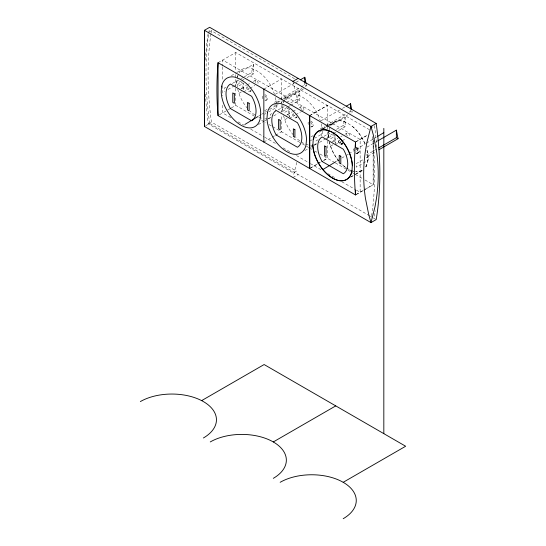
<?xml version="1.0" encoding="UTF-8"?>
<svg xmlns="http://www.w3.org/2000/svg" width="546" height="546" viewBox="0 0 546 546"><rect width="100%" height="100%" fill="white"/><g stroke="black" fill="none" stroke-linecap="round" stroke-linejoin="round"><path stroke-width="0.41" stroke-dasharray="2.73 2.05" d="M237.838 75.737L237.257 77.245L236.807 82.924L237.38 87.026M276.249 104.723L275.866 109.466L275.157 111.288M277.047 104.573L276.836 107.221L268.898 111.8M282.999 104.45L282.603 109.364L283.176 113.466M321.662 135.913L322.044 131.163M322.843 131.013L322.631 133.661L314.701 138.24M328.856 130.125L328.399 135.804L328.863 139.141M328.945 130.18L328.494 135.858A27.969 16.148 60 0 0 328.767 138.984M210.954 33.825L210.599 36.145A336.083 194.035 60 0 0 210.599 115.697L211.425 122.065L296.348 171.103L293.222 172.905L208.299 123.874L207.473 117.499A336.083 194.035 60 0 1 205.453 94.11M211.07 33.047L211.425 30.726L294.867 78.904M371.642 215.65L372.113 212.551A336.083 194.035 60 0 0 372.406 135.538M374.413 216.168L375.232 210.749M366.516 164.783L366.141 166.441L366.141 165.752M296.765 162.408L293.359 175.942M244.226 76.87L251.501 72.673L253.542 64.312L239.032 72.673A27.969 16.148 60 0 1 250.634 68.148L255.719 70.059L260.865 73.553A27.969 16.148 60 0 1 273.253 90.745L274.549 94.711M290.752 102.894L297.304 99.113L299.345 90.752L284.794 99.154L283.347 102.928M336.548 129.334L343.1 125.553L345.14 117.192L330.623 125.553A27.969 16.148 60 0 1 342.233 121.035L347.317 122.939L352.552 126.488A27.969 16.148 60 0 1 364.94 143.68M330.009 127.102L329.142 129.375A27.969 16.148 60 0 1 329.989 126.986M237.257 77.245L238.438 74.195M283.354 102.928L284.828 99.113A27.969 16.148 60 0 1 296.43 94.594L301.522 96.499L306.661 99.993A27.969 16.148 60 0 1 319.048 117.185L320.345 121.157M365.69 166.926C368.646 161.166 368.284 154.293 366.366 148.266M258.613 116.127L260.79 114.81M261.514 114.373L264.414 112.612M265.144 112.176L266.591 111.295M269.492 109.534L278.201 104.259M281.101 102.498L282.548 101.624M285.456 99.863L303.59 88.868M336.677 161.2L338.854 159.882M341.755 158.122L345.379 155.924M346.103 155.48L348.28 154.163M349.01 153.726L353.358 151.085M356.258 149.331L365.69 143.612M366.414 143.175L372.945 139.216M373.669 138.78L376.569 137.019M211.425 30.726L208.299 32.528L207.473 37.947A336.083 194.035 60 0 0 205.364 60.551M218.052 62.708L235.749 52.498L369.533 129.736M231.354 75.648L236.322 72.782M237.032 72.372L241.994 69.506M225.887 87.176L224.447 88.008L224.358 91.564M232.384 83.429L236.711 80.931L236.623 84.487L235.183 85.319M236.95 81.074L240.588 78.972M241.318 78.556L243.502 77.293M238.991 82.248L241.175 80.992M241.905 80.569L244.089 79.313M246.997 77.628L253.542 73.853L253.542 64.312M227.969 89.483L234.459 85.736M237.06 84.739L241.885 81.948L243.646 89.715M238.991 85.858L243.823 83.067L243.823 90.493M241.448 88.261L246.362 85.422M247.065 85.019L250.58 82.992M253.392 81.368L255.501 80.153M238.991 93.284L241.755 91.687M243.577 91.953L249.194 88.705M249.897 88.302L254.818 85.463M250.232 91.4L251.269 90.8A2.942 1.699 60 0 1 248.758 89.728A2.942 1.699 60 0 1 247.788 86.466M219.369 114.831L230.583 108.354M231.32 107.931L235.749 105.378L254.211 116.039M263.848 89.148L281.545 78.938L281.545 104.525M208.299 123.874L211.425 122.065M205.746 125.703L209.65 123.451L369.553 215.772M275.286 94.287L298.88 80.665M265.841 100.416L266.885 99.816M274.549 102.293L278.972 99.741M279.709 99.317L300.355 87.401M301.092 86.971L304.777 84.848L306.477 85.824L305.002 86.677M276.44 102.498L279.989 100.45M283.538 98.403L287.797 95.946M277.723 102.423L282.883 99.447M283.62 99.024L302.054 88.377M264.66 110.742L267.547 109.077M274.037 105.33L275.477 104.498M264.571 114.298L266.018 113.466M286.718 102.355L291.325 99.693M271.69 113.616L270.243 114.448L270.161 118.004M278.18 109.869L282.507 107.371L282.418 110.927L280.978 111.759M282.753 107.514L284.207 106.675M284.794 108.695L286.971 107.432M287.701 107.009L289.885 105.753M290.608 105.33L299.345 100.293L299.345 90.752M258.354 124.59L264.032 121.308M264.742 120.898L267.581 119.26M268.291 118.851L271.13 117.213A27.969 16.148 60 0 1 268.025 118.584M273.764 115.923L278.091 113.425M282.855 111.179L287.687 108.395L289.619 109.507L289.619 116.933L287.687 108.395M284.794 112.299L289.619 109.507M287.244 114.701L292.165 111.862M292.861 111.459L296.376 109.432M299.188 107.808L301.296 106.593M284.794 119.724L287.551 118.127M289.373 118.393L294.99 115.145M295.693 114.742L300.614 111.903M301.317 111.493L303.426 110.278M296.028 117.84L297.065 117.24A2.942 1.699 60 0 1 294.799 116.455A2.942 1.699 60 0 1 293.509 113.486M263.848 142.035L274.904 135.647M275.648 135.224L281.545 131.818L281.545 115.609M309.643 115.595L327.341 105.378L327.429 125.901M309.739 115.643L327.429 105.433M321.082 120.727L339.516 110.087M342.465 108.388L344.676 107.112M311.636 126.856L312.681 126.256M320.345 128.74L325.505 125.757M326.242 125.334L346.15 113.841M349.099 112.135L350.573 111.288L352.272 112.264L350.798 113.118M322.236 128.938L327.914 125.662M328.624 125.252L333.592 122.386M322.331 128.993L328.003 125.716M328.712 125.307L333.681 122.441M323.519 128.87L328.678 125.887M329.415 125.464L347.85 114.824M313.343 135.517L310.456 137.183L310.585 138.09M319.11 132.187L321.273 130.938M310.374 140.738L311.814 139.906M318.202 139.639L316.038 140.888L315.957 144.444M323.976 136.309L328.303 133.811L328.214 137.367L326.051 138.616M328.549 133.954L330.002 133.115M330.589 135.135L332.773 133.872M333.497 133.449L335.681 132.193M338.588 130.514L345.14 126.733L345.14 117.192M304.859 150.621L309.828 147.748M310.538 147.338L313.377 145.7M314.087 145.291L316.926 143.653A27.969 16.148 60 0 1 313.82 145.024M319.56 142.363L325.334 139.032M328.651 137.619L333.483 134.835L335.415 135.947L335.415 143.373L333.483 134.835M330.589 138.739L335.415 135.947M333.04 141.141L337.96 138.302M340.765 136.684L342.171 135.872M344.983 134.248L347.092 133.033M330.589 146.164L333.347 144.567M335.169 144.833L341.496 141.182M342.199 140.772L345.707 138.745M341.823 144.28L342.861 143.68M292.915 177.532L298.123 174.529M309.643 168.475L317.021 164.216M317.758 163.793L320.707 162.087M323.655 160.387L327.341 158.258M355.439 142.035L367.24 135.224M310.476 168.1L317.11 164.271M317.847 163.848L320.795 162.142M323.744 160.442L327.429 158.313L327.341 141.202M356.19 141.707L367.328 135.278M366.878 147.167L377.204 141.209M357.432 153.296L358.476 152.696M366.141 155.18L377.941 148.369M367.84 156.156L376.685 151.051M362.742 159.876L356.251 163.623L356.169 167.178L368.427 160.101L368.516 156.545L365.629 158.21M350.655 177.061L354.914 174.604M355.623 174.194L362.721 170.093A27.969 16.148 60 0 1 355.699 171.703M350.75 177.116L355.009 174.652M355.719 174.242L362.107 170.557M356.176 194.485L362.817 190.656M363.554 190.233L373.136 184.698L373.136 139.496M356.19 194.588L364.38 189.858M365.117 189.435L373.232 184.753L373.232 139.544M258.859 117.206L262.49 118.564M308.285 145.004L303.201 143.1L298.055 139.605A27.969 16.148 60 0 1 295.85 137.599M353.296 171.151L348.996 169.54L343.857 166.045A27.969 16.148 60 0 1 342.192 164.571M251.501 72.673L253.542 73.853M297.304 99.113L299.345 100.293M343.1 125.553L345.14 126.733M261.602 120.304L266.032 122.864M268.987 124.57L271.942 126.276M272.679 126.699L301.488 143.332M302.225 143.755L309.609 148.021M310.353 148.451L311.827 149.304M314.783 151.01L317.001 152.286M319.956 153.992L334.821 162.578M335.462 162.947L347.379 169.826M348.02 170.202L354.763 174.092M355.412 174.461L362.148 178.358M365.008 180.009L373.232 184.753M230.781 117.622L222.659 112.933L222.659 105.255M238.165 121.888L244.069 125.293M250.716 129.129L264.005 136.807M264.749 137.23L275.819 143.625M283.203 147.891L291.325 152.58M296.451 155.535L309.63 163.145M310.36 163.568L321.341 169.908M327.928 173.71L334.521 177.511M341.837 181.743L355.746 189.769M356.483 190.192L360.142 192.308L360.142 139.428L222.659 60.053L222.659 66.018M370.29 216.196L372.502 217.472M373.239 217.895L376.18 219.594M254.832 114.913L252.259 113.165A27.969 16.148 60 0 1 250.048 111.159M329.286 142.192L331.463 148.853A27.969 16.148 60 0 0 339.005 161.2M283.49 115.745L285.667 122.413A27.969 16.148 60 0 0 293.209 134.76M237.694 89.305L239.871 95.973A27.969 16.148 60 0 0 247.413 108.32M292.915 81.381L296.942 97.325L298.355 105.337M351.965 110.708L352.272 112.264M306.163 84.268L306.477 85.824M321.225 123.846L321.928 128.876M275.43 97.406L276.249 103.276M374.515 125.621L375.232 131.197A336.083 194.035 60 0 1 376.515 143.816M350.573 109.603L350.573 111.288M327.341 126.699L327.429 131.02M327.341 131.818L327.429 140.397M304.777 83.163L304.777 84.848M281.545 105.378L281.545 112.203M235.749 52.498L235.749 71.26M235.749 74.672L235.749 87.462M235.749 88.316L235.749 105.378M222.659 66.871L222.659 80.521M222.659 85.64L222.659 95.871M209.65 123.451A339.025 195.734 60 0 1 208.538 34.61M208.77 32.972A339.025 195.734 60 0 1 209.384 28.911M376.583 144.656A336.083 194.035 60 0 1 376.781 147.154M312.967 145.195A27.969 16.148 60 0 1 310.694 145.318M296.635 116.496A2.942 1.699 60 0 1 293.509 116.776A2.942 1.699 60 0 1 293.509 112.606M310.701 122.297A2.942 1.699 60 0 1 312.251 125.505A2.942 1.699 60 0 1 310.701 126.938M308.36 124.468A2.942 1.699 60 0 1 308.36 122.065M310.667 121.069A2.942 1.699 60 0 1 313.288 124.904A2.942 1.699 60 0 1 310.667 125.716M301.255 109.07A2.211 1.276 60 0 1 301.358 106.47A2.211 1.276 60 0 1 303.644 108.149A2.211 1.276 60 0 1 303.132 110.449M301.958 109.944A2.211 1.276 60 0 1 301.569 109.534M286.855 115.254A2.129 1.228 60 0 1 288.315 114.81A2.129 1.228 60 0 1 289.762 116.946M352.457 126.433A27.969 16.148 60 0 1 364.844 143.625M342.431 142.936A2.942 1.699 60 0 1 339.551 143.496A2.942 1.699 60 0 1 338.875 139.182M342.431 143.816A2.942 1.699 60 0 1 339.312 139.926M356.504 148.737A2.942 1.699 60 0 1 357.971 152.532A2.942 1.699 60 0 1 355.426 152.757M354.163 150.908A2.942 1.699 60 0 1 354.163 148.505M356.463 147.516A2.942 1.699 60 0 1 359.07 151.651A2.942 1.699 60 0 1 355.965 151.624M347.379 135.988A2.211 1.276 60 0 1 346.963 133.026A2.211 1.276 60 0 1 349.358 134.412A2.211 1.276 60 0 1 348.928 136.889M332.603 142.117A2.129 1.228 60 0 1 333.913 141.155A2.129 1.228 60 0 1 335.565 143.386M362.1 170.591A27.969 16.148 60 0 1 355.794 171.758M354.177 171.499A27.969 16.148 60 0 1 352.75 171.13M352.027 170.891A27.969 16.148 60 0 1 346.505 168.031M345.857 167.581A27.969 16.148 60 0 1 341.735 164.093M338.595 160.647A27.969 16.148 60 0 1 329.381 142.24M330.719 125.607A27.969 16.148 60 0 1 347.406 122.993M367.117 150.341A27.969 16.148 60 0 1 368.004 156.729L367.554 162.401A27.969 16.148 60 0 1 364.919 168.202M342.451 142.322A2.942 1.699 60 0 1 339.905 143.796A2.942 1.699 60 0 1 338.97 139.237M342.526 143.864A2.942 1.699 60 0 1 339.4 139.981M356.053 148.396A2.942 1.699 60 0 1 358.121 152.307A2.942 1.699 60 0 1 355.514 152.812M354.252 150.962A2.942 1.699 60 0 1 354.252 148.56M356.053 147.516A2.942 1.699 60 0 1 359.179 151.399A2.942 1.699 60 0 1 356.053 151.679M267.171 118.755A27.969 16.148 60 0 1 264.899 118.878M250.764 90.636A2.942 1.699 60 0 1 247.959 90.609A2.942 1.699 60 0 1 246.956 86.609M264.906 95.857A2.942 1.699 60 0 1 266.448 99.065A2.942 1.699 60 0 1 264.906 100.498M262.899 98.717A2.942 1.699 60 0 1 262.899 95.318M264.871 94.629A2.942 1.699 60 0 1 267.492 98.464A2.942 1.699 60 0 1 264.871 99.276M255.501 82.61A2.129 1.228 60 0 1 255.815 80.05A2.129 1.228 60 0 1 258.019 82.391A2.129 1.228 60 0 1 256.552 83.729M241.059 88.814A2.129 1.228 60 0 1 242.322 88.268A2.129 1.228 60 0 1 243.823 90.001"/><path stroke-width="0.82" d="M204.443 126.454L204.463 105.671A239.489 0.737 89.9 0 0 204.463 57.419L204.443 30.303L209.65 27.3L376.18 123.451A339.025 195.734 60 0 1 376.18 219.594L370.98 222.604L204.443 126.454L204.422 99.365A241.277 0.744 89.9 0 1 204.422 51.106L204.443 30.303L372.092 127.095M355.535 194.97L355.33 192.772A339.025 195.734 -60 0 1 355.33 144.513L355.535 142.083L218.052 62.708L217.847 65.138A339.025 195.734 -60 0 0 217.847 113.397L218.052 115.595L355.535 194.97L355.439 190.65M370.98 126.454L366.919 142.376L365.499 150.389A239.489 195.543 0.4 0 0 365.492 198.642L368.748 214.646L370.98 222.604L375.006 206.675L376.419 198.669A241.277 197.004 0.4 0 0 376.419 150.409L373.191 134.405L370.98 126.454L376.18 123.451M244.833 124.481L257.889 116.571M322.891 169.553L335.947 161.636M377.3 136.575L383.824 132.623M292.915 81.381L298.123 78.378M300.355 79.818L304.777 77.266L306.013 83.49M346.15 106.258L350.573 103.706L351.651 109.152M377.941 140.786L396.369 130.146L398.068 138.704L378.904 149.775M378.678 147.939L396.369 137.728L398.068 138.704M201.679 400.593L264.127 364.544L405.651 446.246L343.202 482.302A44.581 25.737 0 0 0 280.159 482.302M210.251 441.946A44.581 25.737 0 0 1 273.293 441.946L335.749 405.89M230.351 108.517L251.651 120.816A21.239 12.265 60 0 0 251.651 96.287L230.412 84.023A21.239 12.265 60 0 0 230.412 108.552M276.153 134.958L297.447 147.256A21.239 12.265 60 0 0 297.447 122.727L276.208 110.463A21.239 12.265 60 0 0 276.208 134.992M322.038 161.452L343.338 173.751A21.239 12.265 60 0 0 343.338 149.222L322.099 136.957A21.239 12.265 60 0 0 322.099 161.486M396.369 130.146L396.369 137.728M383.824 128.371L383.824 433.647M355.439 142.035L355.535 147.202M350.573 103.706L350.573 108.756M309.739 115.643L309.739 168.53M309.643 115.595L309.643 168.475M304.777 77.266L304.777 82.316M263.848 89.148L263.848 142.035M218.052 62.708L218.052 115.595M343.202 482.302A44.581 25.737 0 0 1 343.202 518.7M273.293 441.946A44.581 25.737 0 0 1 273.293 478.344M140.349 401.583A44.581 25.737 0 0 1 203.392 401.583A44.581 25.737 0 0 1 203.392 437.981M351.849 171.362A27.969 16.148 60 0 1 330.801 176.993A27.969 16.148 60 0 1 312.783 144.82M313.336 139.196A27.969 16.148 60 0 1 334.384 133.565A27.969 16.148 60 0 1 352.395 165.745M221.649 86.261L221.191 91.933A27.969 16.148 60 0 0 239.203 124.113A27.969 16.148 60 0 0 260.251 118.482L260.708 112.81A27.969 16.148 60 0 0 245.25 82.569L240.11 79.074L235.026 77.163A27.969 16.148 60 0 0 221.649 86.261M267.444 112.701L266.987 118.373A27.969 16.148 60 0 0 284.998 150.553A27.969 16.148 60 0 0 306.047 144.922L306.504 139.25A27.969 16.148 60 0 0 291.045 109.009L285.906 105.514L280.821 103.604A27.969 16.148 60 0 0 267.444 112.701M313.24 139.141L312.878 144.867A27.969 16.148 60 0 0 330.89 177.047A27.969 16.148 60 0 0 351.938 171.417L352.3 165.691A27.969 16.148 60 0 0 336.848 135.449L331.702 131.955L326.617 130.044A27.969 16.148 60 0 0 313.24 139.141M234.343 93.81L232.78 92.909L232.78 102.402L234.343 103.303L234.343 93.81M280.139 120.25L278.576 119.349L278.576 128.842L280.139 129.743L280.139 120.25M326.03 146.744L324.467 145.843L324.467 155.337L326.03 156.238L326.03 146.744M249.119 103.303L247.556 102.402L247.556 109.971L249.119 110.872L249.119 103.303M294.915 129.743L293.359 128.842L293.359 136.411L294.915 137.312L294.915 129.743M340.806 156.238L339.243 155.337L339.243 162.906L340.806 163.807L340.806 156.238"/></g></svg>
